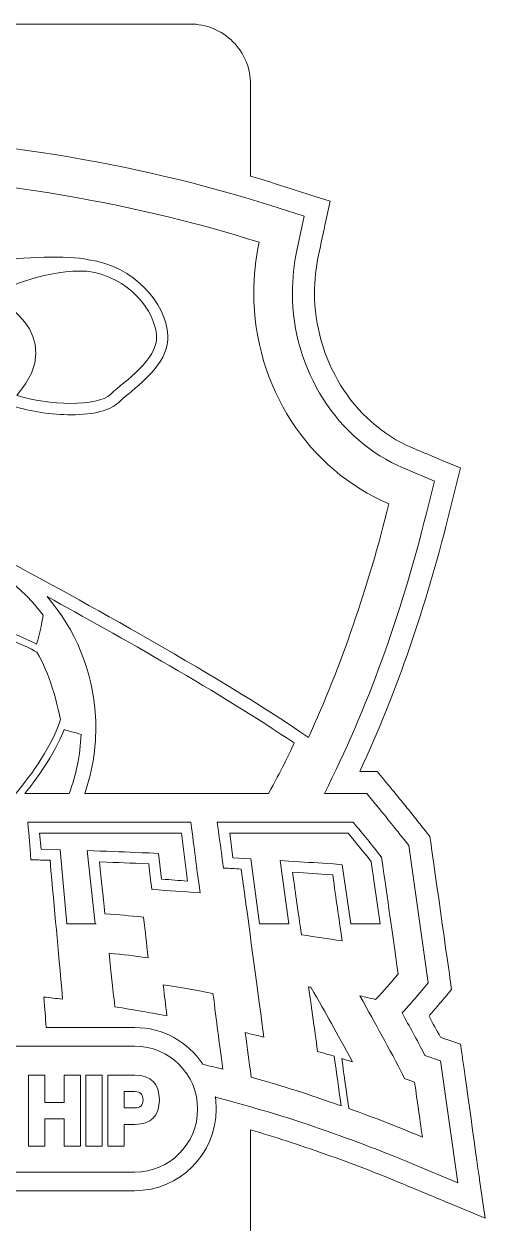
# Model space of a CAD drawing. Header units: millimetres. Extents: x -1650 to -402, y -637 to 45.
# Drawn here: x -708.6 to -663, y -572.1 to -453.4 of the extents above; entities that cross this region are included whole.
import ezdxf

# ---------------------------------------------------------------- set-up
doc = ezdxf.new("R2010")
doc.units = ezdxf.units.MM
doc.linetypes.add('K5LT32771', pattern=[0])
doc.linetypes.add('K5LT32772', pattern=[0])
doc.layers.add('layer 1', color=7, linetype='Continuous')

msp = doc.modelspace()

# ---------------------------------------------------------------- linework, layer by layer
at = {"layer": 'layer 1', "color": 1, "linetype": 'K5LT32771', "lineweight": 18, "true_color": 0xff0000}
for points, knots in [([(-766.17, -465.09), (-766.17, -461.47), (-766.17, -459.42), (-766.17, -459.42), (-766.17, -457.83), (-765.54, -456.3), (-764.41, -455.17), (-763.28, -454.05), (-761.76, -453.42), (-760.17, -453.42), (-760.17, -453.42), (-692.17, -453.42), (-692.17, -453.42), (-690.58, -453.42), (-689.05, -454.05), (-687.92, -455.17), (-686.8, -456.3), (-686.17, -457.83), (-686.17, -459.42), (-686.17, -459.42), (-686.17, -462.75), (-686.17, -468.48)], [0.5200302, 0.5200302, 0.5200302, 0.5200302, 0.5263158, 0.5263158, 0.5263158, 0.5789474, 0.5789474, 0.5789474, 0.6315789, 0.6315789, 0.6315789, 0.6842105, 0.6842105, 0.6842105, 0.7368421, 0.7368421, 0.7368421, 0.7894737, 0.7894737, 0.7894737, 0.7969177, 0.7969177, 0.7969177, 0.7969177]), ([(-686.17, -468.48), (-685.28, -468.75), (-684.39, -469.02), (-683.51, -469.3), (-682.41, -469.65), (-681.3, -470), (-680.2, -470.35), (-680.2, -470.35), (-678.3, -470.95), (-678.3, -470.95), (-678.72, -472.9), (-678.72, -472.9), (-678.96, -474.03), (-679.2, -475.16), (-679.45, -476.3), (-679.71, -477.53), (-679.84, -478.79), (-679.84, -480.05), (-679.84, -486.48), (-676.17, -492.85), (-670.14, -495.39), (-669.13, -495.81), (-668.13, -496.23), (-667.12, -496.66), (-667.12, -496.66), (-665.39, -497.38), (-665.39, -497.38), (-665.84, -499.21), (-665.84, -499.21), (-666.11, -500.26), (-666.37, -501.32), (-666.63, -502.38), (-668.77, -510.97), (-671.62, -519.4), (-675.36, -527.43), (-675.13, -527.43), (-674.9, -527.43), (-674.67, -527.43), (-674.67, -527.43), (-673.65, -527.43), (-673.65, -527.43), (-672.99, -528.22), (-672.99, -528.22), (-672.71, -528.56), (-672.42, -528.9), (-672.14, -529.24), (-671.16, -530.42), (-670.2, -531.61), (-669.25, -532.82), (-669.09, -533.02), (-668.93, -533.22), (-668.77, -533.42), (-668.77, -533.42), (-668.41, -533.88), (-668.41, -533.88), (-668.32, -534.47), (-668.32, -534.47), (-668.32, -534.48), (-666.41, -548.05), (-666.4, -548.05), (-666.4, -548.05), (-666.27, -549.02), (-666.27, -549.02), (-666.9, -549.77), (-666.9, -549.77), (-667.17, -550.09), (-667.45, -550.42), (-667.72, -550.74), (-667.98, -551.05), (-668.24, -551.35), (-668.5, -551.65), (-668.12, -552.35), (-667.74, -553.05), (-667.37, -553.75), (-667, -553.88), (-666.65, -554), (-666.65, -554), (-666.65, -554), (-665.38, -554.44), (-665.38, -554.44), (-665.19, -555.76), (-665.19, -555.76), (-665.19, -555.77), (-663.49, -567.85), (-663.49, -567.85), (-663.49, -567.85), (-662.95, -571.66), (-662.95, -571.66), (-666.5, -570.18), (-666.5, -570.18), (-668.03, -569.54), (-669.56, -568.91), (-671.1, -568.27), (-673.44, -567.29), (-675.75, -566.39), (-678.15, -565.54), (-678.39, -565.45), (-678.63, -565.36), (-678.88, -565.28), (-681.32, -564.41), (-683.71, -563.64), (-686.17, -562.92)], [1.021052, 1.021052, 1.021052, 1.021052, 1.0217391, 1.0217391, 1.0217391, 1.0326087, 1.0326087, 1.0326087, 1.0434783, 1.0434783, 1.0543478, 1.0543478, 1.0543478, 1.0652174, 1.0652174, 1.0652174, 1.076087, 1.076087, 1.076087, 1.0869565, 1.0869565, 1.0869565, 1.0978261, 1.0978261, 1.0978261, 1.1086957, 1.1086957, 1.1195652, 1.1195652, 1.1195652, 1.1304348, 1.1304348, 1.1304348, 1.1413043, 1.1413043, 1.1413043, 1.1521739, 1.1521739, 1.1521739, 1.1630435, 1.1630435, 1.173913, 1.173913, 1.173913, 1.1847826, 1.1847826, 1.1847826, 1.1956522, 1.1956522, 1.1956522, 1.2065217, 1.2065217, 1.2065217, 1.2173913, 1.2173913, 1.2282609, 1.2282609, 1.2282609, 1.2391304, 1.2391304, 1.2391304, 1.25, 1.25, 1.2608696, 1.2608696, 1.2608696, 1.2717391, 1.2717391, 1.2717391, 1.2826087, 1.2826087, 1.2826087, 1.2934783, 1.2934783, 1.2934783, 1.3043478, 1.3043478, 1.3043478, 1.3152174, 1.3152174, 1.326087, 1.326087, 1.326087, 1.3369565, 1.3369565, 1.3369565, 1.3478261, 1.3478261, 1.3586957, 1.3586957, 1.3586957, 1.3695652, 1.3695652, 1.3695652, 1.3804348, 1.3804348, 1.3804348, 1.3913043, 1.3913043, 1.3913043, 1.400533, 1.400533, 1.400533, 1.400533]), ([(-686.17, -562.92), (-686.17, -596.94), (-686.17, -626.22), (-686.17, -626.22), (-686.17, -629.53), (-688.85, -632.22), (-692.17, -632.22), (-692.17, -632.22), (-704.17, -632.22), (-704.17, -632.22), (-708.58, -624.2), (-717.01, -619.22), (-726.17, -619.22), (-735.32, -619.22), (-743.75, -624.2), (-748.17, -632.22), (-748.17, -632.22), (-760.17, -632.22), (-760.17, -632.22), (-761.76, -632.22), (-763.28, -631.58), (-764.41, -630.46), (-765.54, -629.33), (-766.17, -627.81), (-766.17, -626.22), (-766.17, -626.22), (-766.17, -607.22), (-766.17, -607.22), (-726.17, -607.22), (-726.17, -607.22), (-726.17, -603.42), (-726.17, -603.42), (-766.17, -603.42), (-766.17, -603.42), (-766.17, -587.23), (-766.17, -565.72)], [0.8200548, 0.8200548, 0.8200548, 0.8200548, 0.8421053, 0.8421053, 0.8421053, 0.8947368, 0.8947368, 0.8947368, 1, 1, 1, 1.0526316, 1.0526316, 1.0526316, 1.1052632, 1.1052632, 1.1052632, 1.1578947, 1.1578947, 1.1578947, 1.2105263, 1.2105263, 1.2105263, 1.2631579, 1.2631579, 1.2631579, 1.3157895, 1.3157895, 1.3684211, 1.3684211, 1.4210526, 1.4210526, 1.4736842, 1.4736842, 1.4913288, 1.4913288, 1.4913288, 1.4913288])]:
    msp.add_open_spline(points, degree=3, knots=knots, dxfattribs=at)
at = {"layer": 'layer 1', "color": 3, "linetype": 'K5LT32772', "lineweight": 18, "true_color": 0x00ff00}
for points, knots in [([(-764.81, -558.39), (-765.06, -559.17), (-765.2, -560), (-765.2, -560.86), (-765.2, -565.31), (-761.57, -568.94), (-757.12, -568.94), (-757.12, -568.94), (-749.83, -568.94), (-740.35, -568.94), (-735.49, -571.8), (-731.38, -573.51), (-728.66, -574.47), (-728.66, -574.47), (-727.39, -574.91), (-727.39, -574.91), (-726.12, -574.47), (-726.12, -574.47), (-723.4, -573.51), (-719.28, -571.8), (-714.42, -568.94), (-704.95, -568.94), (-697.66, -568.94), (-697.66, -568.94), (-693.2, -568.94), (-689.58, -565.31), (-689.58, -560.86), (-689.58, -560.45), (-689.61, -560.05), (-689.67, -559.66), (-689.66, -559.66), (-689.66, -559.66), (-689.66, -559.67), (-689.66, -559.67), (-688.29, -560.03), (-688.29, -560.03), (-686.89, -560.43), (-686.89, -560.43), (-683.35, -561.43), (-681.63, -561.98), (-678.14, -563.21), (-678.14, -563.21), (-677.41, -563.47), (-677.41, -563.47), (-674.51, -564.51), (-673.1, -565.06), (-670.25, -566.24), (-670.25, -566.24), (-665.66, -568.16), (-665.66, -568.16), (-667.36, -556.07), (-667.36, -556.07), (-668.9, -555.54), (-668.9, -555.54), (-669.76, -553.91), (-670.42, -552.69), (-671.16, -551.34), (-670.55, -550.67), (-670.1, -550.16), (-669.39, -549.33), (-669.39, -549.33), (-668.58, -548.36), (-668.58, -548.36), (-670.49, -534.77), (-670.49, -534.77), (-670.97, -534.17), (-670.97, -534.17), (-672.12, -532.71), (-672.69, -532.01), (-673.82, -530.64), (-673.82, -530.64), (-674.67, -529.62), (-674.67, -529.62), (-676.3, -529.62), (-678.86, -529.62), (-674.65, -521.25), (-671.27, -511.98), (-668.76, -501.86), (-668.76, -501.86), (-667.97, -498.68), (-667.97, -498.68), (-670.99, -497.41), (-670.99, -497.41), (-677.59, -494.63), (-682.03, -487.65), (-682.03, -480.05), (-682.03, -478.62), (-681.88, -477.2), (-681.59, -475.84), (-681.59, -475.84), (-680.86, -472.44), (-680.86, -472.44), (-684.17, -471.39), (-684.17, -471.39), (-697.8, -467.07), (-713.13, -464.6), (-727.43, -464.44), (-733.19, -464.51), (-739.13, -464.95), (-745.07, -465.74), (-744.81, -466.05), (-744.61, -466.29), (-744.61, -466.29), (-745, -466.23), (-745, -466.23), (-744.65, -467.17), (-744.29, -468.35), (-743.98, -469.46), (-738.38, -468.74), (-732.78, -468.32), (-727.39, -468.26), (-713.6, -468.42), (-698.47, -470.87), (-685.33, -475.03), (-685.68, -476.67), (-685.86, -478.34), (-685.86, -480.05), (-685.86, -489.33), (-680.4, -497.6), (-672.47, -500.93), (-674.54, -509.25), (-677.2, -516.97), (-680.43, -524.06), (-689.67, -517.71), (-705.28, -509.24), (-710.78, -506.3), (-712.01, -505.47), (-713.59, -504.37), (-714.5, -503.57), (-714.63, -503.43), (-714.76, -503.3), (-714.89, -503.21), (-715.34, -502.86), (-715.85, -502.49), (-716.29, -502.19), (-716.48, -501.65), (-716.66, -501.2), (-716.85, -500.89), (-716.95, -500.72), (-717.05, -500.56), (-717.16, -500.41), (-717.16, -500.41), (-717.16, -500.41), (-717.16, -500.41), (-718.11, -498.67), (-719.5, -497.17), (-720.14, -496.53), (-720.21, -495.9), (-720.3, -495.26), (-720.42, -494.63), (-719.26, -494.53), (-717.43, -494.18), (-714.45, -492.72), (-713.21, -492.81), (-711.68, -492.5), (-710.16, -491.1), (-710.16, -491.1), (-709.66, -491.26), (-709.66, -491.26), (-707.99, -491.8), (-705.86, -492.11), (-703.94, -492.11), (-703.94, -492.11), (-703.94, -492.11), (-703.94, -492.11), (-701.68, -492.11), (-700.1, -491.7), (-699.24, -490.88), (-698.99, -490.64), (-698.63, -490.34), (-698.25, -490.03), (-696.56, -488.63), (-694.25, -486.72), (-694.37, -484.25), (-694.52, -481.1), (-697.72, -477.34), (-702.24, -476.77), (-704.33, -476.25), (-708.49, -476.56), (-712.25, -476.89), (-713.81, -476.13), (-716.67, -475.44), (-721.69, -476.24), (-721.69, -476.24), (-725.73, -474.71), (-728.76, -474.61), (-728.76, -474.61), (-728.91, -474.61), (-728.91, -474.61), (-729.02, -474.61), (-729.14, -474.61), (-729.26, -474.61), (-730.3, -474.61), (-735.52, -475), (-741.95, -476.74), (-742.12, -474.98), (-742.53, -473.16), (-742.98, -472.92), (-743.55, -472.61), (-744.03, -473.18), (-744.03, -473.18), (-745.13, -468.46), (-746.07, -466.15), (-747.02, -465.21), (-748.01, -464.79), (-748.01, -464.79), (-747.02, -464.94), (-747.02, -464.94), (-748.26, -463.47), (-749.75, -464.21), (-753.58, -459.07), (-759.93, -462.53), (-759.93, -462.53), (-759.19, -462.63), (-758.35, -463.16), (-760.93, -463.42), (-764.6, -467.25), (-766.17, -467.46), (-765.7, -467.88), (-764.76, -468.04), (-764.76, -468.04), (-767.28, -469.46), (-768.27, -473.97), (-768.01, -473.45), (-766.96, -473.24), (-766.96, -473.24), (-766.86, -474.23), (-768.12, -475.23), (-766.8, -475.44), (-764.44, -478.28), (-764.44, -478.28), (-765.75, -478.33), (-765.75, -478.33), (-764.65, -479.06), (-762.71, -481.11), (-764.86, -481.53), (-763.55, -483.42), (-763.29, -483.58), (-763.03, -483.73), (-762.5, -485.15), (-761.66, -486.15), (-761.61, -486.24), (-761.55, -486.33), (-761.49, -486.41), (-762.83, -487.55), (-764.11, -488.81), (-765.27, -490.19), (-765.43, -490.38), (-765.65, -490.59), (-765.91, -490.82), (-766.76, -491.6), (-767.91, -492.67), (-768.43, -494.7), (-768.83, -496.26), (-769.25, -496.65), (-769.26, -496.65), (-769.26, -496.65), (-769.26, -496.65), (-769.26, -496.65), (-770.27, -497.54), (-771.36, -499.2), (-771.75, -499.84), (-771.75, -499.84), (-771.76, -499.85), (-771.76, -499.85), (-771.86, -500.01), (-771.91, -500.1), (-771.91, -500.1), (-771.91, -500.11), (-771.91, -500.11), (-772.77, -501.56), (-773.49, -503.74), (-773.03, -505.5), (-773.03, -505.5), (-773.01, -505.56), (-773.01, -505.56), (-772.85, -506.04), (-772.97, -507.57), (-773.18, -508.69), (-773.18, -508.69), (-773.22, -508.91), (-773.22, -508.91), (-773.61, -509.78), (-774.18, -511.15), (-774.47, -512.27), (-776.27, -515.17), (-776.32, -517.91), (-775.93, -519.89), (-775.93, -519.89), (-775.91, -519.89), (-775.91, -519.89), (-775.89, -519.97), (-775.87, -520.05), (-775.85, -520.12), (-775.38, -521.69), (-774.62, -521.88), (-774.62, -521.88), (-774.15, -525.3), (-770.51, -528.74), (-770.21, -529.05), (-769.88, -529.35), (-769.52, -529.62), (-770.2, -529.62), (-770.91, -529.62), (-771.62, -529.62), (-771.85, -529.17), (-772.09, -528.72), (-772.32, -528.27), (-774.49, -525.79), (-775.24, -523.48), (-775.48, -522.5), (-775.84, -522.23), (-776.28, -521.74), (-776.62, -520.86), (-776.62, -520.86), (-776.71, -520.86), (-776.71, -520.86), (-776.88, -520.08), (-776.88, -520.08), (-777.02, -519.35), (-777.12, -518.5), (-777.09, -517.54), (-779.11, -512.31), (-780.85, -506.77), (-782.3, -500.93), (-774.38, -497.6), (-768.92, -489.33), (-768.92, -480.05), (-768.92, -478.69), (-769.03, -477.35), (-769.25, -476.03), (-769.83, -475.94), (-770.45, -475.84), (-770.45, -475.84), (-768.72, -474.47), (-768.72, -474.47), (-768.56, -474.35), (-768.43, -474.23), (-768.33, -474.11), (-768.33, -474.11), (-769.22, -473.76), (-769.22, -473.76), (-768.94, -472.51), (-768.56, -471.48), (-768.13, -470.63), (-768.96, -470.87), (-769.78, -471.13), (-770.6, -471.39), (-770.6, -471.39), (-773.92, -472.44), (-773.92, -472.44), (-773.18, -475.84), (-773.18, -475.84), (-772.89, -477.2), (-772.74, -478.62), (-772.74, -480.05), (-772.74, -487.65), (-777.18, -494.63), (-783.79, -497.41), (-783.79, -497.41), (-786.8, -498.68), (-786.8, -498.68), (-786.01, -501.86), (-786.01, -501.86), (-783.5, -511.98), (-780.12, -521.25), (-775.92, -529.62), (-777.22, -529.62), (-778.1, -529.62), (-778.1, -529.62), (-778.93, -530.46), (-778.93, -530.46), (-780.01, -531.55), (-780.55, -532.11), (-781.63, -533.27), (-781.63, -533.27), (-782.24, -533.92), (-782.24, -533.92), (-784.32, -548.67), (-784.32, -548.67), (-783.52, -549.64), (-783.52, -549.64), (-782.9, -550.38), (-782.52, -550.83), (-782.01, -551.4), (-782.34, -551.5), (-784.83, -552.24), (-784.83, -552.24), (-786.11, -561.32), (-786.11, -561.32), (-785.1, -562.32), (-785.1, -562.32), (-784.15, -563.26), (-783.65, -563.73), (-782.66, -564.61), (-782.66, -564.61), (-781.36, -565.77), (-781.36, -565.77), (-779.73, -565.13), (-779.73, -565.13), (-775.49, -563.46), (-773.4, -562.73), (-769.09, -561.39), (-769.09, -561.39), (-768.33, -561.15), (-768.33, -561.15), (-767.8, -560.55), (-767.8, -560.55), (-766.84, -559.46), (-766.27, -558.83), (-765.43, -557.92), (-765.22, -558.08), (-765.03, -558.23), (-764.81, -558.39)], [0, 0, 0, 0, 0.006667, 0.006667, 0.006667, 0.013333, 0.013333, 0.013333, 0.02, 0.02, 0.02, 0.026667, 0.026667, 0.026667, 0.033333, 0.033333, 0.04, 0.04, 0.04, 0.046667, 0.046667, 0.046667, 0.053333, 0.053333, 0.053333, 0.06, 0.06, 0.06, 0.066667, 0.066667, 0.066667, 0.073333, 0.073333, 0.073333, 0.08, 0.08, 0.086667, 0.086667, 0.086667, 0.093333, 0.093333, 0.093333, 0.1, 0.1, 0.1, 0.106667, 0.106667, 0.106667, 0.113333, 0.113333, 0.12, 0.12, 0.126667, 0.126667, 0.126667, 0.133333, 0.133333, 0.133333, 0.14, 0.14, 0.14, 0.146667, 0.146667, 0.153333, 0.153333, 0.16, 0.16, 0.16, 0.166667, 0.166667, 0.166667, 0.173333, 0.173333, 0.18, 0.18, 0.18, 0.186667, 0.186667, 0.186667, 0.193333, 0.193333, 0.2, 0.2, 0.2, 0.206667, 0.206667, 0.206667, 0.213333, 0.213333, 0.213333, 0.22, 0.22, 0.226667, 0.226667, 0.226667, 0.233333, 0.233333, 0.233333, 0.24, 0.24, 0.24, 0.246667, 0.246667, 0.253333, 0.253333, 0.253333, 0.26, 0.26, 0.26, 0.266667, 0.266667, 0.266667, 0.273333, 0.273333, 0.273333, 0.28, 0.28, 0.28, 0.286667, 0.286667, 0.286667, 0.293333, 0.293333, 0.293333, 0.3, 0.3, 0.3, 0.306667, 0.306667, 0.306667, 0.313333, 0.313333, 0.313333, 0.32, 0.32, 0.32, 0.326667, 0.326667, 0.326667, 0.333333, 0.333333, 0.333333, 0.34, 0.34, 0.34, 0.346667, 0.346667, 0.346667, 0.353333, 0.353333, 0.353333, 0.36, 0.36, 0.36, 0.366667, 0.366667, 0.366667, 0.373333, 0.373333, 0.373333, 0.38, 0.38, 0.38, 0.386667, 0.386667, 0.386667, 0.393333, 0.393333, 0.393333, 0.4, 0.4, 0.4, 0.406667, 0.406667, 0.406667, 0.413333, 0.413333, 0.413333, 0.42, 0.42, 0.42, 0.426667, 0.426667, 0.426667, 0.433333, 0.433333, 0.433333, 0.44, 0.44, 0.44, 0.446667, 0.446667, 0.446667, 0.453333, 0.453333, 0.453333, 0.46, 0.46, 0.46, 0.466667, 0.466667, 0.473333, 0.473333, 0.473333, 0.48, 0.48, 0.486667, 0.486667, 0.493333, 0.493333, 0.493333, 0.5, 0.5, 0.506667, 0.506667, 0.506667, 0.513333, 0.513333, 0.513333, 0.52, 0.52, 0.526667, 0.526667, 0.526667, 0.533333, 0.533333, 0.54, 0.54, 0.54, 0.546667, 0.546667, 0.553333, 0.553333, 0.56, 0.56, 0.56, 0.566667, 0.566667, 0.566667, 0.573333, 0.573333, 0.573333, 0.58, 0.58, 0.58, 0.586667, 0.586667, 0.586667, 0.593333, 0.593333, 0.593333, 0.6, 0.6, 0.6, 0.606667, 0.606667, 0.606667, 0.62, 0.62, 0.62, 0.626667, 0.626667, 0.626667, 0.633333, 0.633333, 0.633333, 0.64, 0.64, 0.646667, 0.646667, 0.646667, 0.653333, 0.653333, 0.653333, 0.66, 0.66, 0.66, 0.666667, 0.666667, 0.666667, 0.673333, 0.673333, 0.673333, 0.68, 0.68, 0.68, 0.686667, 0.686667, 0.686667, 0.693333, 0.693333, 0.693333, 0.7, 0.7, 0.7, 0.706667, 0.706667, 0.713333, 0.713333, 0.713333, 0.72, 0.72, 0.72, 0.726667, 0.726667, 0.726667, 0.733333, 0.733333, 0.733333, 0.74, 0.74, 0.74, 0.746667, 0.746667, 0.746667, 0.753333, 0.753333, 0.76, 0.76, 0.76, 0.766667, 0.766667, 0.766667, 0.773333, 0.773333, 0.773333, 0.78, 0.78, 0.78, 0.786667, 0.786667, 0.786667, 0.793333, 0.793333, 0.8, 0.8, 0.8, 0.806667, 0.806667, 0.806667, 0.813333, 0.813333, 0.813333, 0.82, 0.82, 0.82, 0.826667, 0.826667, 0.826667, 0.833333, 0.833333, 0.84, 0.84, 0.84, 0.846667, 0.846667, 0.846667, 0.853333, 0.853333, 0.853333, 0.86, 0.86, 0.866667, 0.866667, 0.866667, 0.873333, 0.873333, 0.873333, 0.88, 0.88, 0.886667, 0.886667, 0.886667, 0.893333, 0.893333, 0.893333, 0.9, 0.9, 0.906667, 0.906667, 0.913333, 0.913333, 0.913333, 0.92, 0.92, 0.92, 0.926667, 0.926667, 0.933333, 0.933333, 0.94, 0.94, 0.94, 0.946667, 0.946667, 0.946667, 0.953333, 0.953333, 0.96, 0.96, 0.96, 0.966667, 0.966667, 0.966667, 0.973333, 0.973333, 0.98, 0.98, 0.98, 0.986667, 0.986667, 0.986667, 1, 1, 1, 1]), ([(-711.8, -480.32), (-711.8, -480.32), (-703.93, -484.02), (-709.32, -490.19), (-706.2, -491.19), (-701.38, -491.36), (-700.02, -490.07), (-698.67, -488.77), (-695.37, -486.71), (-695.49, -484.3), (-695.61, -481.89), (-698.2, -478.42), (-702.38, -477.89), (-706.08, -477.71), (-710.39, -479.38), (-711.8, -480.32)], [0, 0, 0, 0, 0.166667, 0.166667, 0.166667, 0.333333, 0.333333, 0.333333, 0.5, 0.5, 0.5, 0.666667, 0.666667, 0.666667, 1, 1, 1, 1]), ([(-706.71, -511.95), (-706.8, -512.51), (-707.04, -513.84), (-707.38, -514.81), (-708.79, -514.07), (-711.7, -512.8), (-715.08, -512.76), (-715.71, -511.91), (-717.83, -509.25), (-720.14, -507.94), (-719.74, -507.18), (-718.94, -505.81), (-717.96, -504.96), (-717.96, -504.96), (-717.96, -504.96), (-717.96, -504.95), (-713.41, -505.81), (-709.42, -508.38), (-706.71, -511.95)], [0, 0, 0, 0, 0.142857, 0.142857, 0.142857, 0.285714, 0.285714, 0.285714, 0.428571, 0.428571, 0.428571, 0.571429, 0.571429, 0.571429, 0.714286, 0.714286, 0.714286, 1, 1, 1, 1]), ([(-702.6, -529.62), (-697.13, -529.62), (-690.06, -529.62), (-684.41, -529.62), (-683.06, -527.22), (-682.45, -525.92), (-681.86, -524.6), (-688.95, -519.81), (-699.43, -513.9), (-706.33, -510.12), (-703.54, -513.36), (-701.77, -517.49), (-701.53, -521.99), (-701.39, -524.67), (-701.78, -527.25), (-702.6, -529.62)], [0, 0, 0, 0, 0.166667, 0.166667, 0.166667, 0.333333, 0.333333, 0.333333, 0.5, 0.5, 0.5, 0.666667, 0.666667, 0.666667, 1, 1, 1, 1]), ([(-711.32, -529.68), (-712.46, -529.5), (-714.07, -529.23), (-716.21, -528.81), (-717.12, -525.14), (-718.59, -521.5), (-719.37, -519.67), (-719.37, -519.67), (-715.16, -513.44), (-715.16, -513.44), (-711.61, -513.48), (-708.53, -514.95), (-707.36, -515.6), (-706.07, -517.7), (-705.32, -520.76), (-705, -522.29), (-706.04, -525.41), (-708.4, -528.4), (-709.44, -529.62), (-710.63, -529.62), (-711.32, -529.62), (-711.32, -529.62), (-711.32, -529.64), (-711.32, -529.68)], [0, 0, 0, 0, 0.111111, 0.111111, 0.111111, 0.222222, 0.222222, 0.222222, 0.333333, 0.333333, 0.333333, 0.444444, 0.444444, 0.444444, 0.555556, 0.555556, 0.555556, 0.666667, 0.666667, 0.666667, 0.777778, 0.777778, 1, 1, 1, 1]), ([(-708.55, -529.62), (-707.47, -528.31), (-705.69, -525.91), (-704.64, -523.28), (-704.64, -523.28), (-703.52, -523.6), (-702.97, -523.76), (-703.04, -525.82), (-703.45, -527.79), (-704.15, -529.62), (-705.86, -529.62), (-707.37, -529.62), (-708.55, -529.62)], [0, 0, 0, 0, 0.2, 0.2, 0.2, 0.4, 0.4, 0.4, 0.6, 0.6, 0.6, 1, 1, 1, 1]), ([(-706.41, -552.78), (-706.5, -551.71), (-706.56, -551), (-706.66, -549.76), (-705.91, -549.85), (-705.54, -549.89), (-704.79, -549.99), (-705.29, -544.48), (-705.54, -541.73), (-706.04, -536.22), (-706.79, -536.2), (-707.17, -536.19), (-707.93, -536.17), (-708.05, -534.69), (-708.11, -533.94), (-708.24, -532.46), (-701.78, -532.46), (-698.55, -532.46), (-692.09, -532.46), (-691.73, -535.26), (-691.55, -536.66), (-691.18, -539.46), (-693.09, -539.31), (-694.05, -539.24), (-695.96, -539.11), (-696.08, -538.09), (-696.14, -537.59), (-696.26, -536.57), (-698.21, -536.49), (-699.19, -536.45), (-701.15, -536.38), (-700.93, -538.43), (-700.82, -539.46), (-700.6, -541.51), (-699.07, -541.64), (-698.31, -541.7), (-696.78, -541.84), (-696.59, -543.46), (-696.5, -544.27), (-696.31, -545.88), (-697.86, -545.68), (-698.63, -545.58), (-700.19, -545.41), (-699.96, -547.53), (-699.85, -548.6), (-699.62, -550.73), (-697.55, -551.06), (-696.52, -551.24), (-694.46, -551.63), (-694.61, -550.39), (-694.68, -549.78), (-694.83, -548.55), (-692.86, -548.86), (-691.87, -549.04), (-689.9, -549.4), (-689.51, -552.41), (-689.32, -553.92), (-688.93, -556.92), (-689.63, -556.74), (-690.29, -556.57), (-690.92, -556.41), (-692.37, -554.22), (-694.85, -552.78), (-697.66, -552.78), (-697.66, -552.78), (-701.13, -552.78), (-706.41, -552.78)], [0, 0, 0, 0, 0.043478, 0.043478, 0.043478, 0.086957, 0.086957, 0.086957, 0.130435, 0.130435, 0.130435, 0.173913, 0.173913, 0.173913, 0.217391, 0.217391, 0.217391, 0.26087, 0.26087, 0.26087, 0.304348, 0.304348, 0.304348, 0.347826, 0.347826, 0.347826, 0.391304, 0.391304, 0.391304, 0.434783, 0.434783, 0.434783, 0.478261, 0.478261, 0.478261, 0.521739, 0.521739, 0.521739, 0.565217, 0.565217, 0.565217, 0.608696, 0.608696, 0.608696, 0.652174, 0.652174, 0.652174, 0.695652, 0.695652, 0.695652, 0.73913, 0.73913, 0.73913, 0.782609, 0.782609, 0.782609, 0.826087, 0.826087, 0.826087, 0.869565, 0.869565, 0.869565, 0.913043, 0.913043, 0.913043, 1, 1, 1, 1]), ([(-677.2, -560.54), (-680.75, -559.29), (-682.53, -558.72), (-686.11, -557.7), (-686.34, -555.93), (-686.46, -555.05), (-686.7, -553.29), (-685.96, -553.46), (-685.59, -553.55), (-684.85, -553.74), (-685.75, -547.08), (-686.2, -543.75), (-687.1, -537.09), (-687.81, -537.05), (-688.16, -537.03), (-688.86, -536.99), (-689.11, -535.18), (-689.23, -534.27), (-689.47, -532.46), (-684.08, -532.46), (-681.39, -532.46), (-676, -532.46), (-674.89, -533.8), (-674.32, -534.5), (-673.19, -535.93), (-672.54, -540.55), (-672.21, -542.87), (-671.56, -547.49), (-672.44, -548.54), (-672.89, -549.04), (-673.79, -550.01), (-674.42, -549.86), (-674.73, -549.79), (-675.36, -549.64), (-673.59, -552.78), (-672.69, -554.42), (-670.89, -557.85), (-670.5, -557.98), (-670.31, -558.05), (-669.93, -558.18), (-669.62, -560.36), (-669.47, -561.45), (-669.16, -563.63), (-672.06, -562.42), (-673.52, -561.85), (-676.45, -560.8), (-676.73, -558.82), (-676.87, -557.83), (-677.15, -555.85), (-676.73, -555.98), (-676.52, -556.04), (-676.09, -556.17), (-677.75, -553.1), (-678.58, -551.63), (-680.2, -548.79), (-680.29, -548.78), (-680.34, -548.77), (-680.43, -548.75), (-680.07, -551.31), (-679.89, -552.59), (-679.53, -555.16), (-678.87, -555.34), (-678.55, -555.44), (-677.89, -555.63), (-677.61, -557.59), (-677.48, -558.57), (-677.2, -560.54)], [0, 0, 0, 0, 0.043478, 0.043478, 0.043478, 0.086957, 0.086957, 0.086957, 0.130435, 0.130435, 0.130435, 0.173913, 0.173913, 0.173913, 0.217391, 0.217391, 0.217391, 0.26087, 0.26087, 0.26087, 0.304348, 0.304348, 0.304348, 0.347826, 0.347826, 0.347826, 0.391304, 0.391304, 0.391304, 0.434783, 0.434783, 0.434783, 0.478261, 0.478261, 0.478261, 0.521739, 0.521739, 0.521739, 0.565217, 0.565217, 0.565217, 0.608696, 0.608696, 0.608696, 0.652174, 0.652174, 0.652174, 0.695652, 0.695652, 0.695652, 0.73913, 0.73913, 0.73913, 0.782609, 0.782609, 0.782609, 0.826087, 0.826087, 0.826087, 0.869565, 0.869565, 0.869565, 0.913043, 0.913043, 0.913043, 1, 1, 1, 1]), ([(-707.07, -533.53), (-707.07, -533.53), (-706.93, -535.12), (-706.93, -535.12), (-705.05, -535.18), (-705.05, -535.18), (-704.39, -542.52), (-704.39, -542.52), (-701.48, -542.52), (-701.48, -542.52), (-701.58, -542.51), (-701.58, -542.51), (-702.35, -535.26), (-702.35, -535.26), (-701.11, -535.31), (-701.11, -535.31), (-699.15, -535.38), (-698.17, -535.41), (-696.21, -535.5), (-696.21, -535.5), (-695.3, -535.54), (-695.3, -535.54), (-694.99, -538.09), (-694.99, -538.09), (-694.05, -538.16), (-693.31, -538.22), (-692.42, -538.28), (-692.42, -538.28), (-693.03, -533.53), (-693.03, -533.53), (-707.07, -533.53), (-707.07, -533.53)], [0, 0, 0, 0, 0.071429, 0.071429, 0.142857, 0.142857, 0.214286, 0.214286, 0.285714, 0.285714, 0.357143, 0.357143, 0.428571, 0.428571, 0.5, 0.5, 0.5, 0.571429, 0.571429, 0.571429, 0.642857, 0.642857, 0.714286, 0.714286, 0.714286, 0.785714, 0.785714, 0.785714, 0.857143, 0.857143, 1, 1, 1, 1]), ([(-674.22, -536.37), (-675.12, -535.23), (-675.66, -534.56), (-676.51, -533.53), (-676.51, -533.53), (-688.24, -533.53), (-688.24, -533.53), (-687.92, -535.97), (-687.92, -535.97), (-686.16, -536.07), (-686.16, -536.07), (-685.28, -542.52), (-685.28, -542.52), (-682.38, -542.52), (-682.38, -542.52), (-683.26, -536.24), (-683.26, -536.24), (-681.94, -536.33), (-681.94, -536.33), (-680.35, -536.43), (-679.55, -536.48), (-677.96, -536.59), (-677.96, -536.59), (-677.09, -536.66), (-677.09, -536.66), (-676.26, -542.52), (-676.26, -542.52), (-673.35, -542.52), (-673.35, -542.52), (-674.22, -536.37), (-674.22, -536.37)], [0, 0, 0, 0, 0.071429, 0.071429, 0.071429, 0.142857, 0.142857, 0.214286, 0.214286, 0.285714, 0.285714, 0.357143, 0.357143, 0.428571, 0.428571, 0.5, 0.5, 0.571429, 0.571429, 0.571429, 0.642857, 0.642857, 0.642857, 0.714286, 0.714286, 0.785714, 0.785714, 0.857143, 0.857143, 1, 1, 1, 1]), ([(-678.04, -537.67), (-679.63, -537.56), (-680.42, -537.5), (-682.01, -537.4), (-681.67, -539.88), (-681.49, -541.12), (-681.14, -543.6), (-679.53, -543.83), (-678.72, -543.95), (-677.11, -544.21), (-677.48, -541.59), (-677.67, -540.28), (-678.04, -537.67)], [0, 0, 0, 0, 0.2, 0.2, 0.2, 0.4, 0.4, 0.4, 0.6, 0.6, 0.6, 1, 1, 1, 1]), ([(-697.66, -554.62), (-697.66, -554.62), (-757.12, -554.62), (-757.12, -554.62), (-760.56, -554.62), (-763.36, -557.41), (-763.36, -560.86), (-763.36, -564.3), (-760.56, -567.1), (-757.12, -567.1), (-757.12, -567.1), (-697.66, -567.1), (-697.66, -567.1), (-694.21, -567.1), (-691.42, -564.3), (-691.42, -560.86), (-691.42, -557.41), (-694.21, -554.62), (-697.66, -554.62)], [0, 0, 0, 0, 0.142857, 0.142857, 0.142857, 0.285714, 0.285714, 0.285714, 0.428571, 0.428571, 0.428571, 0.571429, 0.571429, 0.571429, 0.714286, 0.714286, 0.714286, 1, 1, 1, 1]), ([(-706.54, -560.21), (-706.54, -560.21), (-704.65, -560.21), (-704.65, -560.21), (-704.65, -557.51), (-704.65, -557.51), (-703.03, -557.51), (-703.03, -557.51), (-703.03, -564.53), (-703.03, -564.53), (-704.65, -564.53), (-704.65, -564.53), (-704.65, -561.83), (-704.65, -561.83), (-706.54, -561.83), (-706.54, -561.83), (-706.54, -564.53), (-706.54, -564.53), (-708.16, -564.53), (-708.16, -564.53), (-708.16, -557.51), (-708.16, -557.51), (-706.54, -557.51), (-706.54, -557.51), (-706.54, -560.21), (-706.54, -560.21)], [0, 0, 0, 0, 0.076923, 0.076923, 0.153846, 0.153846, 0.230769, 0.230769, 0.307692, 0.307692, 0.384615, 0.384615, 0.461538, 0.461538, 0.538462, 0.538462, 0.615385, 0.615385, 0.692308, 0.692308, 0.769231, 0.769231, 0.846154, 0.846154, 1, 1, 1, 1]), ([(-702.49, -564.53), (-702.49, -564.53), (-700.87, -564.53), (-700.87, -564.53), (-700.87, -557.51), (-700.87, -557.51), (-702.49, -557.51), (-702.49, -557.51), (-702.49, -564.53), (-702.49, -564.53)], [0, 0, 0, 0, 0.2, 0.2, 0.4, 0.4, 0.6, 0.6, 1, 1, 1, 1]), ([(-697.63, -557.51), (-696.01, -557.51), (-695.21, -558.32), (-695.21, -559.94), (-695.21, -561.56), (-696.01, -562.37), (-697.63, -562.37), (-697.63, -562.37), (-698.71, -562.37), (-698.71, -562.37), (-698.71, -564.53), (-698.71, -564.53), (-700.33, -564.53), (-700.33, -564.53), (-700.33, -557.51), (-700.33, -557.51), (-697.63, -557.51), (-697.63, -557.51)], [0, 0, 0, 0, 0.125, 0.125, 0.125, 0.25, 0.25, 0.25, 0.375, 0.375, 0.5, 0.5, 0.625, 0.625, 0.75, 0.75, 1, 1, 1, 1]), ([(-698.71, -560.75), (-698.71, -560.75), (-697.63, -560.75), (-697.63, -560.75), (-697.09, -560.75), (-696.82, -560.48), (-696.82, -559.94), (-696.82, -559.4), (-697.09, -559.13), (-697.63, -559.13), (-697.63, -559.13), (-698.71, -559.13), (-698.71, -559.13), (-698.71, -560.75), (-698.71, -560.75)], [0, 0, 0, 0, 0.166667, 0.166667, 0.166667, 0.333333, 0.333333, 0.333333, 0.5, 0.5, 0.5, 0.666667, 0.666667, 1, 1, 1, 1])]:
    msp.add_open_spline(points, degree=3, knots=knots, dxfattribs=at)

doc.saveas('drawing.dxf')
